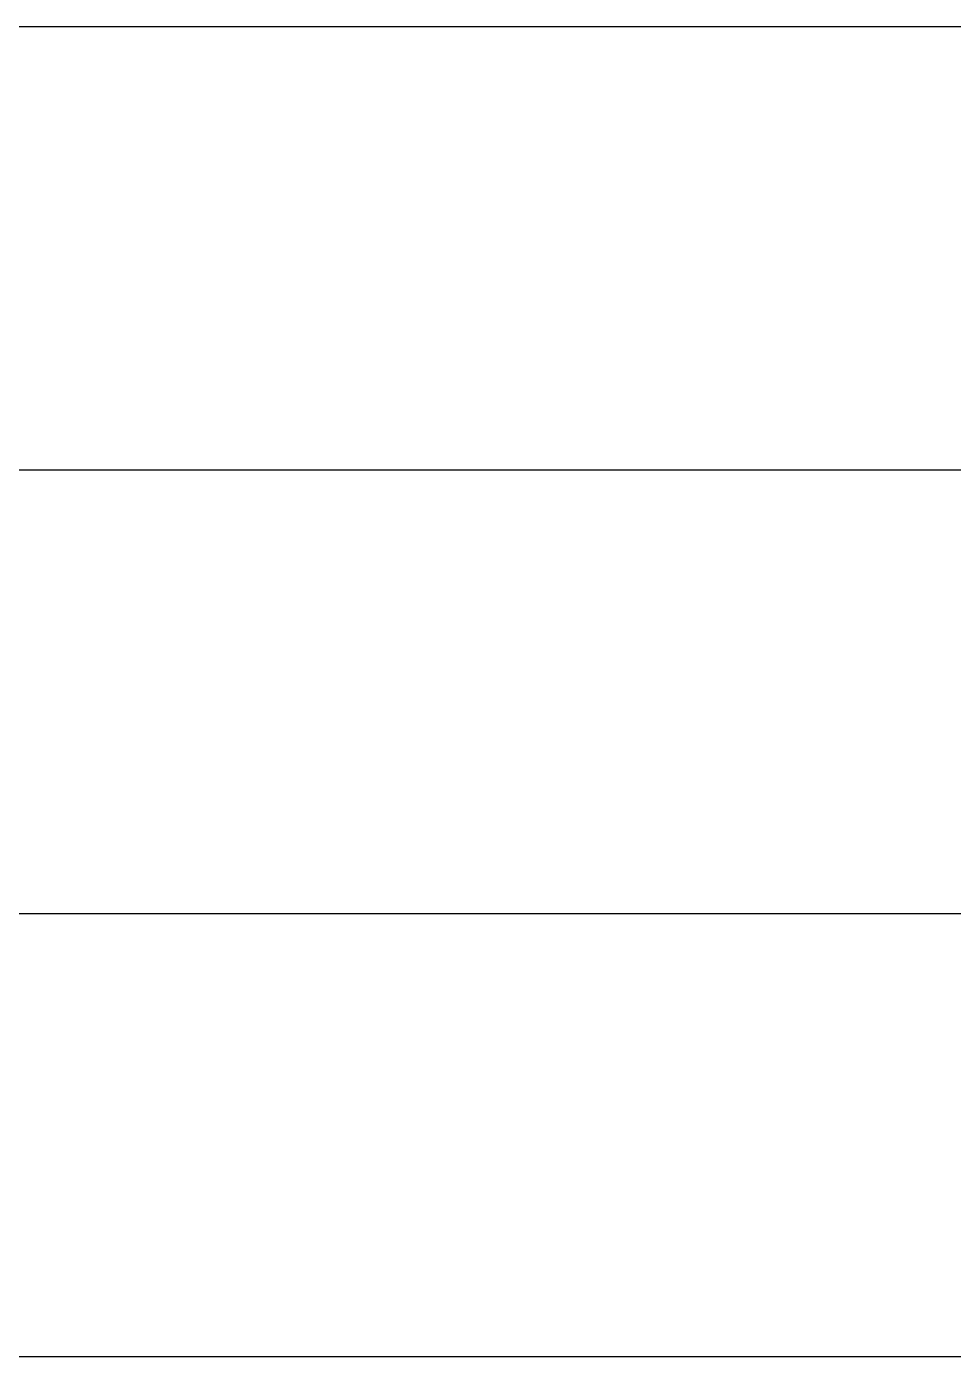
# Model space of a CAD drawing. Header units: metres. Extents: x -19 to 299, y -136 to 153.
# Drawn here: x 273.54 to 278.13, y 17.62 to 24.21 of the extents above; entities that cross this region are included whole.
import ezdxf

# ---------------------------------------------------------------- set-up
doc = ezdxf.new("R2010")
doc.units = ezdxf.units.M
doc.header["$LTSCALE"] = 0.2
doc.linetypes.add('DASHDOT', pattern=[3.556, 2.54, -0.508, 0, -0.508])
doc.layers.add('BLOCKS', color=7, linetype='Continuous')
doc.layers.add('dotted', color=140, linetype='DASHDOT')

# ---------------------------------------------------------------- blocks, each defined once
blk = doc.blocks.new('_LEGRAW2')
at = {"layer": 'dotted', "color": 6, "linetype": 'Continuous'}
for p, q in [((-0.27828882867106586, -17.439184315441707), (12.443995737673504, -17.439184315441707)), ((-0.27828882867106586, -18.171028276572542), (12.443995737673504, -18.17102827657618)), ((-0.27828882867106586, -18.171028276572542), (12.443995737673504, -18.17102827657618)), ((-0.27828882867106586, -18.902872237707925), (12.443995737673504, -18.902872237709744)), ((-0.27828882867106586, -18.902872237707925), (12.443995737673504, -18.902872237709744)), ((-0.27828882867106586, -19.634221090876963), (12.443995737673504, -19.634221090878782))]:
    blk.add_line(p, q, dxfattribs=at)
blk = doc.blocks.new('FIRE PLAN LEGEND 2')
at = {"xscale": 3, "yscale": 3}
blk.add_blockref('_LEGRAW2', (0, 0), dxfattribs=at)

msp = doc.modelspace()

# ---------------------------------------------------------------- block references
at = {"layer": 'BLOCKS'}
msp.add_blockref('FIRE PLAN LEGEND 2', (251.754751, 76.522775), dxfattribs=at)

doc.saveas('drawing.dxf')
